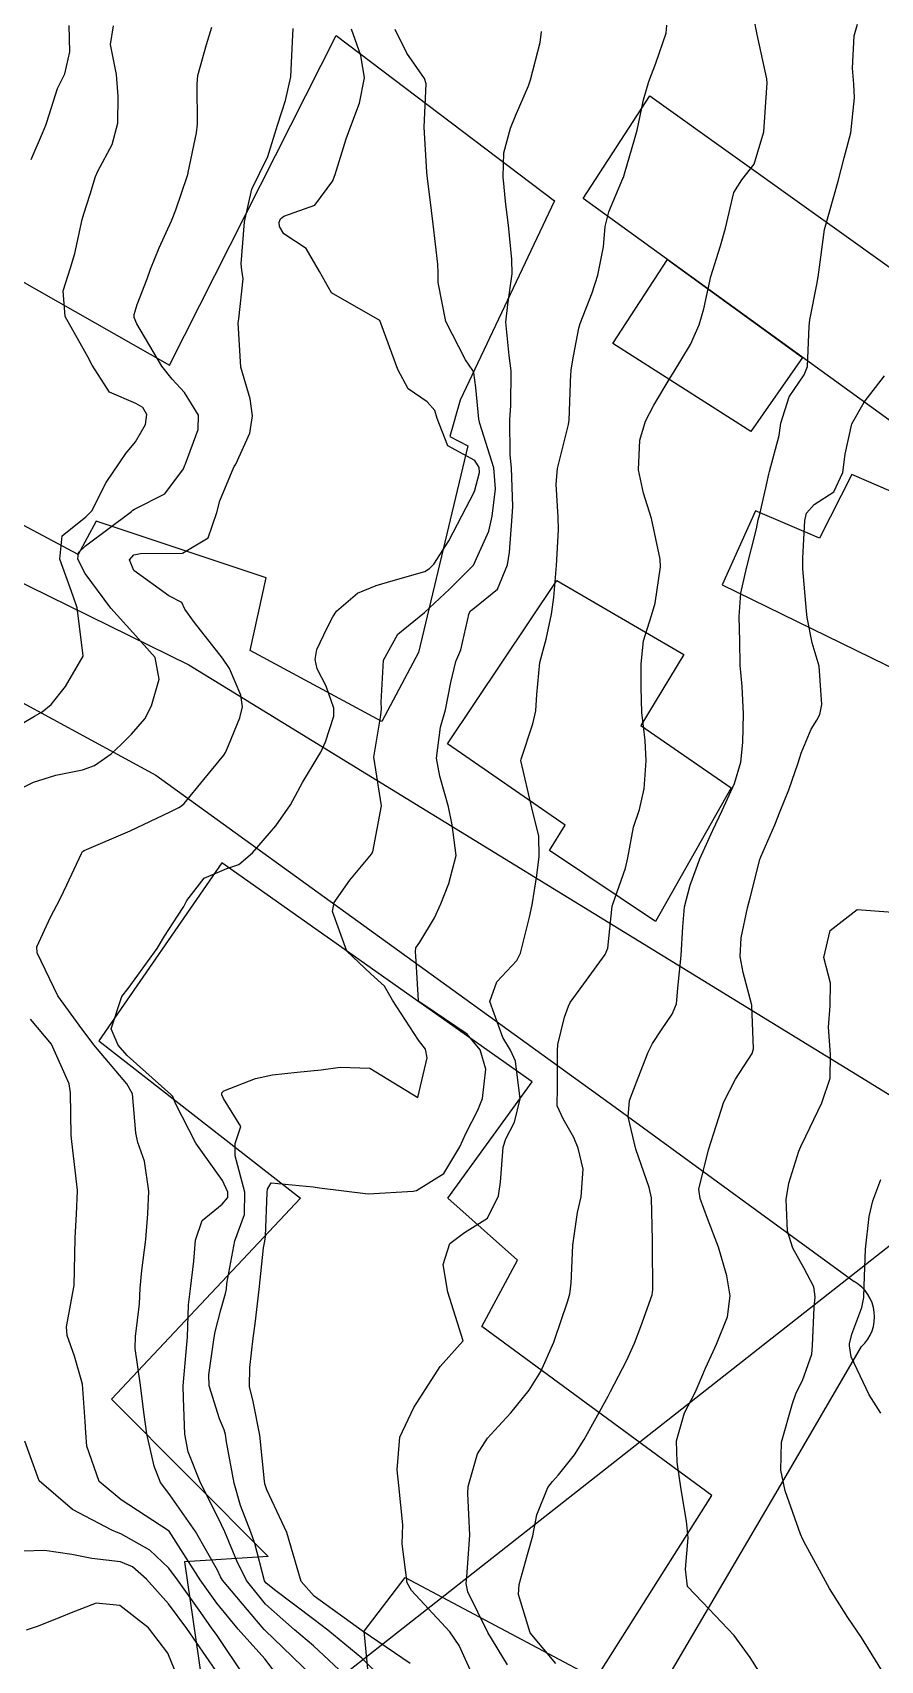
# Model space of a CAD drawing. Header units: metres. Extents: x 318500 to 325275, y 7408834 to 7428799.
# Drawn here: x 320771.4 to 320806.3, y 7409980.9 to 7410048.1 of the extents above; entities that cross this region are included whole.
import ezdxf

# ---------------------------------------------------------------- set-up
doc = ezdxf.new("R2010")
doc.units = ezdxf.units.M
doc.header["$MEASUREMENT"] = 0
doc.linetypes.add('CONTINUO', pattern=[0])
for name, color, linetype in [('Curvas de Nivel 1m', 11, 'Continuous'), ('Curvas de Nivel 5m', 15, 'Continuous'), ('Edificações', 30, 'Continuous'), ('TEXTO', 45, 'Continuous'), ('Vias Primárias', 230, 'Continuous'), ('Vias Secundárias', 230, 'Continuous')]:
    doc.layers.add(name, color=color, linetype=linetype)

msp = doc.modelspace()

# ---------------------------------------------------------------- linework, layer by layer
at = {"layer": 'Curvas de Nivel 1m', "flags": 128}
for points, elevation in [([(320770.496, 7410019.312), (320771.443, 7410019.874), (320771.751, 7410020.052), (320772.12, 7410020.353), (320772.711, 7410021.094), (320773.44, 7410022.34), (320773.441, 7410022.37), (320773.196, 7410024.343), (320773.03, 7410024.822), (320772.475, 7410026.351), (320772.577, 7410027.312), (320773.548, 7410028.091), (320773.801, 7410028.336), (320774.387, 7410029.508), (320774.939, 7410030.32), (320775.2, 7410030.702), (320775.593, 7410031.185), (320776.007, 7410031.901), (320776.061, 7410032.303), (320775.898, 7410032.591), (320775.615, 7410032.761), (320774.525, 7410033.232), (320773.819, 7410034.337), (320773.635, 7410034.682), (320772.699, 7410036.35), (320772.621, 7410037.406), (320772.927, 7410038.348), (320773.096, 7410038.946), (320773.407, 7410040.343), (320773.475, 7410040.581), (320773.726, 7410041.387), (320773.953, 7410042.121), (320774.048, 7410042.335), (320774.642, 7410043.442), (320774.877, 7410044.323), (320774.89, 7410045.433), (320774.82, 7410046.325), (320774.574, 7410047.563), (320774.692, 7410048.327)], 753), ([(320771.297, 7410042.817), (320771.763, 7410043.901), (320771.898, 7410044.229), (320771.942, 7410044.358), (320772.39, 7410045.748), (320772.687, 7410046.351), (320772.9, 7410047.253), (320772.865, 7410048.35)], 752), ([(320789.592, 7409980.11), (320788.932, 7409981.57), (320788.554, 7409982.126), (320786.965, 7409983.825), (320786.796, 7409984.152), (320786.587, 7409985.755), (320786.606, 7409986.156), (320786.611, 7409986.541), (320786.445, 7409988.159), (320786.385, 7409988.804), (320786.496, 7409990.158), (320787.062, 7409991.376), (320787.559, 7409992.143), (320788.157, 7409993.061), (320789.1, 7409994.12), (320788.465, 7409996.13), (320788.282, 7409997.273), (320788.551, 7409998.129), (320789.157, 7409998.587), (320790.096, 7409999.18), (320790.559, 7410000.106), (320790.636, 7410000.658), (320790.75, 7410002.105), (320790.86, 7410002.457), (320791.22, 7410003.144), (320791.449, 7410004.097), (320791.253, 7410005.647), (320791.053, 7410006.102), (320790.74, 7410006.633), (320790.202, 7410008.111), (320790.487, 7410008.919), (320791.307, 7410009.808), (320791.463, 7410010.098), (320791.835, 7410011.59), (320791.948, 7410012.091), (320792.139, 7410013.307), (320792.226, 7410014.087), (320792.215, 7410014.924), (320791.931, 7410016.092), (320791.479, 7410018.039), (320791.488, 7410018.099), (320791.974, 7410019.56), (320792.096, 7410020.09), (320792.137, 7410020.77), (320792.26, 7410022.088), (320792.519, 7410023.05), (320792.745, 7410024.081), (320792.831, 7410024.759), (320792.952, 7410026.079), (320793.027, 7410027.56), (320793.015, 7410028.078), (320792.93, 7410029.44), (320792.982, 7410030.079), (320793.435, 7410031.901), (320793.465, 7410032.072), (320793.54, 7410033.982), (320793.548, 7410034.071), (320793.555, 7410034.147), (320793.64, 7410034.709), (320793.859, 7410035.865), (320793.919, 7410036.066), (320794.409, 7410037.329), (320794.644, 7410038.056), (320794.875, 7410039.226), (320794.951, 7410040.051), (320795.108, 7410040.661), (320795.68, 7410042.041), (320795.7, 7410042.081), (320795.743, 7410042.233), (320796.16, 7410043.64), (320796.272, 7410044.035), (320796.536, 7410045.279), (320796.754, 7410046.03), (320797.037, 7410046.792), (320797.466, 7410048.024), (320797.49, 7410048.358)], 759), ([(320792.921, 7409980.822), (320791.855, 7409982.081), (320791.386, 7409983.663), (320791.41, 7409984.086), (320791.752, 7409985.313), (320791.966, 7409986.08), (320792.135, 7409986.946), (320792.59, 7409988.074), (320792.778, 7409988.32), (320793.028, 7409988.6), (320793.682, 7409989.419), (320794.08, 7409990.055), (320795.068, 7409991.845), (320795.176, 7409992.039), (320795.824, 7409993.298), (320796.154, 7409994.029), (320796.424, 7409994.713), (320796.884, 7409996.022), (320796.911, 7409996.243), (320796.895, 7409998.023), (320796.898, 7409998.279), (320796.861, 7410000.023), (320796.767, 7410000.444), (320796.209, 7410002.03), (320795.894, 7410003.363), (320795.949, 7410004.033), (320796.313, 7410004.961), (320796.72, 7410006.025), (320796.903, 7410006.386), (320797.274, 7410006.944), (320797.712, 7410007.585), (320797.884, 7410008.011), (320797.949, 7410008.663), (320798.082, 7410010.008), (320798.147, 7410011.189), (320798.222, 7410012.007), (320798.453, 7410012.904), (320798.854, 7410013.998), (320799.382, 7410015.167), (320799.773, 7410015.984), (320800.286, 7410017.097), (320800.542, 7410017.973), (320800.617, 7410018.787), (320800.649, 7410019.972), (320800.59, 7410021.102), (320800.513, 7410021.974), (320800.496, 7410022.963), (320800.477, 7410023.975), (320800.54, 7410024.949), (320800.767, 7410025.971), (320801.18, 7410027.599), (320801.261, 7410027.964), (320801.317, 7410028.2), (320801.57, 7410029.287), (320801.692, 7410029.845), (320801.72, 7410029.959), (320802.113, 7410031.445), (320802.195, 7410031.954), (320802.534, 7410033.038), (320803.144, 7410033.945), (320803.29, 7410034.289), (320803.36, 7410035.943), (320803.39, 7410036.217), (320803.687, 7410037.733), (320803.719, 7410037.911), (320803.718, 7410037.94), (320803.72, 7410037.97), (320803.99, 7410039.936), (320804.37, 7410041.29), (320804.548, 7410041.928), (320804.795, 7410042.883), (320805.07, 7410043.921), (320805.23, 7410045.364), (320805.192, 7410045.919), (320805.14, 7410046.58), (320805.216, 7410047.919), (320805.352, 7410048.393)], 761), ([(320770.877, 7410016.889), (320771.402, 7410017.159), (320772.312, 7410017.445), (320773.41, 7410017.665), (320773.907, 7410017.838), (320774.601, 7410018.322), (320775.021, 7410018.721), (320775.432, 7410019.132), (320775.985, 7410019.758), (320776.258, 7410020.298), (320776.571, 7410021.404), (320776.405, 7410022.296), (320775.485, 7410023.322), (320774.585, 7410024.324), (320773.521, 7410025.76), (320773.229, 7410026.343), (320773.253, 7410026.623), (320773.535, 7410026.888), (320775.439, 7410028.312), (320775.495, 7410028.367), (320775.551, 7410028.406), (320776.814, 7410029.038), (320777.577, 7410030.066), (320777.638, 7410030.221), (320777.661, 7410030.279), (320778.185, 7410031.691), (320778.188, 7410032.274), (320777.619, 7410033.211), (320777.107, 7410033.77), (320776.682, 7410034.294), (320775.656, 7410036.052), (320775.538, 7410036.312), (320775.539, 7410036.434), (320775.668, 7410036.842), (320776.083, 7410037.905), (320776.223, 7410038.302), (320776.577, 7410039.175), (320777.082, 7410040.289), (320777.259, 7410040.745), (320777.738, 7410042.156), (320777.765, 7410042.254), (320777.774, 7410042.28), (320778.117, 7410043.924), (320778.157, 7410044.276), (320778.134, 7410045.929), (320778.172, 7410046.276), (320778.518, 7410047.564), (320778.742, 7410048.271)], 754), ([(320784.399, 7409980.178), (320782.93, 7409981.546), (320782.153, 7409982.212), (320780.956, 7409983.264), (320780.17, 7409984.242), (320779.78, 7409985.05), (320779.278, 7409986.256), (320778.999, 7409986.832), (320778.282, 7409988.267), (320777.771, 7409989.541), (320777.635, 7409990.274), (320777.577, 7409991.762), (320777.569, 7409992.275), (320777.693, 7409993.672), (320777.744, 7409994.274), (320777.786, 7409995.607), (320777.859, 7409996.273), (320778.007, 7409997.405), (320778.071, 7409998.271), (320778.343, 7409999.087), (320779.172, 7409999.757), (320779.4, 7410000.033), (320779.405, 7410000.257), (320779.187, 7410000.727), (320778.089, 7410002.271), (320777.227, 7410003.94), (320777.137, 7410004.189), (320777.06, 7410004.283), (320775.254, 7410005.887), (320774.885, 7410006.316), (320774.603, 7410006.987), (320775.037, 7410008.314), (320775.293, 7410008.645), (320776.495, 7410010.292), (320776.797, 7410010.809), (320777.33, 7410011.627), (320777.593, 7410012.021), (320777.713, 7410012.276), (320778.423, 7410013.201), (320779.36, 7410013.594), (320779.859, 7410013.756), (320780.421, 7410014.244), (320781.381, 7410015.359), (320781.986, 7410016.221), (320782.485, 7410017.133), (320783.123, 7410018.204), (320783.239, 7410018.387), (320783.429, 7410018.81), (320783.773, 7410019.869), (320783.774, 7410020.197), (320783.459, 7410021.109), (320783.09, 7410021.829), (320783.002, 7410022.207), (320783.067, 7410022.616), (320783.49, 7410023.516), (320783.729, 7410023.965), (320783.88, 7410024.196), (320784.749, 7410024.95), (320785.516, 7410025.265), (320786.217, 7410025.472), (320787.525, 7410025.838), (320787.719, 7410025.955), (320787.885, 7410026.145), (320788.507, 7410027.103), (320789.048, 7410028.128), (320789.565, 7410029.138), (320789.773, 7410029.923), (320789.761, 7410030.118), (320789.584, 7410030.407), (320788.473, 7410031.016), (320788.026, 7410032.144), (320787.937, 7410032.469), (320787.617, 7410032.827), (320786.831, 7410033.371), (320786.413, 7410034.168), (320785.66, 7410036.18), (320783.677, 7410037.33), (320783.184, 7410038.208), (320782.632, 7410039.149), (320781.705, 7410039.757), (320781.531, 7410040.055), (320781.522, 7410040.233), (320781.567, 7410040.377), (320781.714, 7410040.483), (320782.99, 7410040.942), (320783.736, 7410041.946), (320783.801, 7410042.138), (320783.821, 7410042.199), (320784.28, 7410043.677), (320784.467, 7410044.193), (320784.822, 7410045.147), (320785.034, 7410046.188), (320784.889, 7410047.104), (320784.497, 7410048.193)], 756), ([(320785.824, 7409980.161), (320784.923, 7409981.043), (320783.522, 7409982.191), (320782.947, 7409982.64), (320781.332, 7409983.857), (320780.969, 7409984.145), (320780.914, 7409984.231), (320780.511, 7409985.763), (320780.349, 7409986.24), (320779.922, 7409987.331), (320779.663, 7409988.25), (320779.347, 7409989.954), (320779.303, 7409990.256), (320779.252, 7409990.457), (320779.056, 7409990.907), (320778.637, 7409992.264), (320778.622, 7409992.719), (320778.84, 7409994.263), (320778.878, 7409994.488), (320779.117, 7409995.397), (320779.312, 7409996.073), (320779.346, 7409996.257), (320779.362, 7409996.486), (320779.694, 7409998.252), (320780.086, 7409999.326), (320780.104, 7410000.246), (320779.711, 7410001.744), (320779.705, 7410002.253), (320779.933, 7410002.965), (320779.229, 7410004.114), (320779.159, 7410004.261), (320779.15, 7410004.342), (320779.233, 7410004.431), (320780.546, 7410004.935), (320781.243, 7410005.088), (320782.256, 7410005.204), (320783.246, 7410005.29), (320784.031, 7410005.409), (320785.248, 7410005.37), (320787.23, 7410004.15), (320787.613, 7410005.786), (320787.547, 7410006.146), (320787.265, 7410006.516), (320786.19, 7410008.166), (320785.862, 7410008.738), (320785.301, 7410009.251), (320784.312, 7410010.19), (320783.713, 7410011.817), (320783.779, 7410012.196), (320784.431, 7410013.112), (320785.319, 7410014.181), (320785.337, 7410014.213), (320785.371, 7410014.282), (320785.731, 7410016.175), (320785.42, 7410018.18), (320785.712, 7410019.91), (320785.739, 7410020.176), (320785.727, 7410020.45), (320785.823, 7410022.175), (320786.402, 7410023.251), (320787.5, 7410024.15), (320788.543, 7410025.106), (320789.53, 7410026.101), (320790.159, 7410027.499), (320790.297, 7410028.113), (320790.435, 7410029.243), (320790.363, 7410030.112), (320789.787, 7410031.938), (320789.742, 7410032.119), (320789.623, 7410033.421), (320789.533, 7410034.025), (320789.492, 7410034.122), (320789.2, 7410034.563), (320788.388, 7410036.139), (320788.072, 7410037.756), (320788.071, 7410038.144), (320788.056, 7410038.507), (320787.867, 7410040.148), (320787.727, 7410041.275), (320787.615, 7410042.152), (320787.6, 7410042.294), (320787.493, 7410044.154), (320787.58, 7410045.945), (320787.511, 7410046.154), (320786.774, 7410047.197), (320786.3, 7410048.173)], 757), ([(320786.92, 7409980.827), (320784.94, 7409982.17), (320782.961, 7409983.6), (320782.427, 7409984.208), (320782.102, 7409985.334), (320781.834, 7409986.217), (320781.016, 7409987.98), (320780.934, 7409988.231), (320780.915, 7409988.338), (320780.719, 7409990.235), (320780.441, 7409991.616), (320780.302, 7409992.242), (320780.305, 7409993.018), (320780.448, 7409994.24), (320780.525, 7409994.822), (320780.699, 7409996.236), (320780.87, 7409997.957), (320780.928, 7409998.233), (320780.96, 7409998.425), (320781.025, 7410000.232), (320781.033, 7410000.381), (320781.186, 7410000.632), (320782.915, 7410000.473), (320783.183, 7410000.432), (320785.18, 7410000.18), (320787.045, 7410000.289), (320787.183, 7410000.321), (320788.304, 7410001.023), (320788.969, 7410002.124), (320789.216, 7410002.673), (320789.707, 7410003.634), (320789.895, 7410004.113), (320790.035, 7410005.326), (320789.798, 7410006.115), (320789.27, 7410006.758), (320787.438, 7410007.998), (320787.289, 7410008.098), (320787.265, 7410008.15), (320787.154, 7410009.998), (320787.13, 7410010.153), (320787.147, 7410010.318), (320787.316, 7410010.563), (320787.918, 7410011.554), (320788.173, 7410012.138), (320788.514, 7410012.971), (320788.816, 7410014.128), (320788.645, 7410015.394), (320788.492, 7410016.133), (320788.143, 7410017.405), (320787.998, 7410018.141), (320788.165, 7410019.413), (320788.369, 7410020.136), (320788.594, 7410021.266), (320788.799, 7410022.13), (320788.997, 7410022.608), (320789.35, 7410024.122), (320789.404, 7410024.218), (320789.503, 7410024.29), (320790.521, 7410025.104), (320790.924, 7410026.106), (320791.002, 7410026.638), (320791.122, 7410028.104), (320791.141, 7410028.519), (320791.091, 7410030.105), (320791.042, 7410030.652), (320791.026, 7410032.106), (320791.062, 7410032.659), (320791.076, 7410034.106), (320791, 7410034.746), (320790.859, 7410036.108), (320790.934, 7410036.844), (320791.114, 7410038.106), (320791.111, 7410038.691), (320790.966, 7410040.107), (320790.864, 7410040.967), (320790.744, 7410042.11), (320790.769, 7410043.096), (320791.056, 7410044.107), (320791.261, 7410044.619), (320791.788, 7410045.851), (320791.879, 7410046.099), (320792.269, 7410047.637), (320792.327, 7410048.092)], 758), ([(320801.64, 7409979.949), (320800.927, 7409981.074), (320800.265, 7409981.97), (320798.96, 7409983.345), (320798.342, 7409983.996), (320798.266, 7409984.708), (320798.372, 7409985.996), (320798.303, 7409986.694), (320798.088, 7409987.999), (320797.92, 7409989.118), (320797.889, 7409990.002), (320798.223, 7409991.159), (320798.654, 7409991.996), (320798.788, 7409992.281), (320799.085, 7409993.002), (320799.404, 7409993.677), (320799.537, 7409993.983), (320799.984, 7409995.11), (320800.106, 7409995.975), (320799.962, 7409996.802), (320799.616, 7409997.983), (320799.168, 7409999.169), (320798.863, 7409999.995), (320798.812, 7410000.369), (320799.21, 7410001.99), (320799.845, 7410003.981), (320800.314, 7410004.904), (320801.006, 7410005.964), (320801.064, 7410006.162), (320800.99, 7410007.964), (320800.64, 7410009.307), (320800.516, 7410009.972), (320800.555, 7410010.738), (320800.814, 7410011.968), (320800.922, 7410012.39), (320801.329, 7410013.961), (320801.371, 7410014.078), (320801.946, 7410015.392), (320802.167, 7410015.952), (320802.514, 7410016.838), (320802.902, 7410017.945), (320803.026, 7410018.344), (320803.441, 7410019.334), (320803.672, 7410019.711), (320803.789, 7410019.935), (320803.878, 7410020.357), (320803.769, 7410021.936), (320803.484, 7410022.901), (320803.27, 7410023.942), (320803.242, 7410024.204), (320803.101, 7410025.944), (320803.096, 7410026.383), (320803.177, 7410027.944), (320803.251, 7410028.246), (320803.56, 7410028.601), (320804.376, 7410029.12), (320804.749, 7410029.922), (320804.833, 7410030.679), (320805.109, 7410031.918), (320805.619, 7410032.818), (320806.453, 7410033.898)], 762), ([(320806.492, 7409980.311), (320805.517, 7409981.901), (320804.952, 7409982.722), (320804.193, 7409983.918), (320803.219, 7409985.697), (320803.098, 7409985.929), (320802.993, 7409986.159), (320802.362, 7409987.94), (320802.186, 7409988.789), (320802.209, 7409989.943), (320802.664, 7409991.534), (320802.813, 7409991.934), (320802.892, 7409992.114), (320803.078, 7409992.483), (320803.459, 7409993.57), (320803.497, 7409993.934), (320803.564, 7409995.493), (320803.597, 7409995.933), (320803.551, 7409996.35), (320803.142, 7409997.134), (320802.682, 7409997.945), (320802.466, 7409998.641), (320802.404, 7409999.948), (320802.514, 7410000.623), (320802.936, 7410001.943), (320803.018, 7410002.136), (320803.216, 7410002.557), (320803.879, 7410003.93), (320804.216, 7410004.955), (320804.237, 7410005.925), (320804.146, 7410007.058), (320804.221, 7410007.926), (320804.241, 7410008.868), (320803.96, 7410009.93), (320804.219, 7410011.034), (320805.34, 7410011.91), (320807.338, 7410011.757)], 763), ([(320781.534, 7409980.221), (320780.922, 7409981.015), (320779.832, 7409982.241), (320778.956, 7409983.311), (320778.27, 7409984.267), (320776.99, 7409986.28), (320775.009, 7409987.575), (320774.106, 7409988.324), (320773.591, 7409989.782), (320773.552, 7409990.332), (320773.526, 7409990.804), (320773.41, 7409992.335), (320773.087, 7409993.485), (320772.782, 7409994.343), (320772.755, 7409994.694), (320773.065, 7409996.341), (320773.071, 7409996.4), (320773.119, 7409998.34), (320773.12, 7409998.37), (320773.165, 7409999.34), (320773.208, 7410000.311), (320773.207, 7410000.34), (320773.183, 7410000.572), (320772.976, 7410002.342), (320772.954, 7410002.601), (320772.923, 7410004.343), (320772.86, 7410004.719), (320772.133, 7410006.351), (320771.275, 7410007.379)], 754), ([(320806.306, 7409991.135), (320805.83, 7409991.899), (320805.093, 7409993.469), (320805.014, 7409993.911), (320805.017, 7409993.995), (320805.107, 7409994.392), (320805.527, 7409995.501), (320805.603, 7409995.903), (320805.618, 7409996.385), (320805.683, 7409997.902), (320805.824, 7409999.246), (320805.975, 7409999.898), (320806.308, 7410000.778)], 764), ([(320780.136, 7409980.238), (320778.936, 7409982.015), (320778.763, 7409982.253), (320778.289, 7409982.921), (320777.334, 7409984.276), (320776.975, 7409984.755), (320776.183, 7409985.493), (320774.989, 7409986.169), (320774.889, 7409986.211), (320774.618, 7409986.316), (320773.002, 7409987.168), (320771.624, 7409988.354), (320771.045, 7409989.993)], 753), ([(320778.914, 7409980.53), (320777.71, 7409982.268), (320776.955, 7409983.278), (320776.057, 7409984.294), (320775.48, 7409984.807), (320774.977, 7409985.014), (320773.806, 7409985.155), (320772.98, 7409985.318), (320771.847, 7409985.486), (320770.981, 7409985.45)], 752), ([(320777.33, 7409980.274), (320776.925, 7409981.255), (320776.14, 7409982.292), (320774.954, 7409983.218), (320773.972, 7409983.308), (320772.949, 7409982.917), (320772.548, 7409982.742), (320771.554, 7409982.354), (320771.097, 7409982.198)], 751)]:
    msp.add_lwpolyline(points, dxfattribs=dict(at, elevation=elevation))
at = {"layer": 'Curvas de Nivel 5m', "flags": 128}
for points, elevation in [([(320790.92, 7409980.764), (320790.118, 7409982.102), (320789.298, 7409983.782), (320789.22, 7409984.116), (320789.252, 7409984.395), (320789.376, 7409986.114), (320789.297, 7409987.835), (320789.307, 7409988.116), (320789.685, 7409989.466), (320790.096, 7409990.11), (320790.557, 7409990.603), (320791.061, 7409991.154), (320791.823, 7409992.089), (320792.3, 7409992.863), (320792.829, 7409994.074), (320792.901, 7409994.275), (320793.112, 7409994.881), (320793.413, 7409995.778), (320793.494, 7409996.065), (320793.551, 7409996.481), (320793.62, 7409998.063), (320793.811, 7409999.419), (320793.967, 7410000.058), (320794.05, 7410001.205), (320793.843, 7410002.061), (320793.659, 7410002.508), (320793.222, 7410003.276), (320792.97, 7410003.816), (320792.97, 7410004.074), (320792.989, 7410004.319), (320792.987, 7410006.074), (320793.006, 7410006.332), (320793.281, 7410007.466), (320793.433, 7410007.923), (320793.51, 7410008.067), (320794.073, 7410008.834), (320794.957, 7410010.045), (320795.054, 7410010.304), (320795.244, 7410012.041), (320795.26, 7410012.123), (320795.345, 7410012.352), (320795.789, 7410013.61), (320795.884, 7410014.035), (320796.12, 7410015.295), (320796.361, 7410016.03), (320796.558, 7410016.873), (320796.642, 7410018.028), (320796.597, 7410018.864), (320796.462, 7410020.03), (320796.43, 7410021.061), (320796.427, 7410022.03), (320796.531, 7410022.983), (320796.858, 7410024.026), (320797.004, 7410024.529), (320797.225, 7410026.023), (320797.214, 7410026.342), (320796.861, 7410028.027), (320796.533, 7410029.063), (320796.318, 7410030.033), (320796.385, 7410031.245), (320796.608, 7410032.03), (320796.95, 7410032.694), (320797.628, 7410033.816), (320797.756, 7410034.018), (320798.461, 7410035.194), (320798.827, 7410036.002), (320799.009, 7410036.661), (320799.301, 7410037.996), (320799.703, 7410039.256), (320799.905, 7410039.987), (320800.253, 7410041.461), (320800.582, 7410041.977), (320801.095, 7410042.625), (320801.49, 7410043.964), (320801.609, 7410045.784), (320801.623, 7410045.963), (320801.615, 7410046.141), (320801.21, 7410047.969), (320801.062, 7410048.741)], 760), ([(320782.911, 7409980.29), (320781.65, 7409981.498), (320780.939, 7409982.187), (320780.897, 7409982.23), (320780.588, 7409982.593), (320779.186, 7409984.257), (320779.103, 7409984.39), (320778.974, 7409984.67), (320778.071, 7409986.269), (320777.012, 7409987.772), (320776.627, 7409988.286), (320776.363, 7409988.957), (320776.06, 7409990.295), (320775.943, 7409991.181), (320775.8, 7409992.299), (320775.582, 7409993.814), (320775.596, 7409994.303), (320775.768, 7409995.652), (320775.786, 7409996.3), (320775.861, 7409997.023), (320776.026, 7409998.297), (320776.108, 7409999.354), (320776.144, 7410000.296), (320775.971, 7410001.526), (320775.689, 7410002.303), (320775.61, 7410002.701), (320775.479, 7410004.306), (320775.236, 7410004.713), (320773.885, 7410006.331), (320773.272, 7410007.136), (320772.398, 7410008.349), (320771.552, 7410010.113), (320771.534, 7410010.358), (320772.091, 7410011.59), (320772.494, 7410012.348), (320772.767, 7410012.927), (320773.368, 7410014.212), (320773.417, 7410014.292), (320773.482, 7410014.338), (320775.378, 7410015.144), (320777.025, 7410015.924), (320777.388, 7410016.107), (320777.496, 7410016.172), (320777.605, 7410016.278), (320778.416, 7410017.259), (320779.237, 7410018.262), (320779.307, 7410018.376), (320779.426, 7410018.659), (320779.892, 7410019.805), (320780.006, 7410020.252), (320779.941, 7410020.738), (320779.466, 7410021.835), (320779.19, 7410022.263), (320778.026, 7410023.74), (320777.634, 7410024.279), (320777.504, 7410024.559), (320776.969, 7410024.827), (320775.524, 7410025.879), (320775.348, 7410026.313), (320775.532, 7410026.518), (320775.804, 7410026.577), (320777.533, 7410026.59), (320778.589, 7410027.22), (320778.956, 7410028.266), (320779.076, 7410028.746), (320779.576, 7410029.975), (320779.671, 7410030.166), (320779.727, 7410030.258), (320780.308, 7410031.541), (320780.416, 7410032.248), (320780.319, 7410032.951), (320779.941, 7410034.255), (320779.83, 7410036.084), (320779.853, 7410036.257), (320780.04, 7410037.9), (320779.98, 7410038.256), (320779.951, 7410038.515), (320780.085, 7410040.254), (320780.39, 7410041.591), (320780.711, 7410042.245), (320781.046, 7410042.945), (320781.447, 7410044.235), (320781.78, 7410045.256), (320782.005, 7410046.227), (320782.086, 7410047.955), (320782.1, 7410048.226)], 755)]:
    msp.add_lwpolyline(points, dxfattribs=dict(at, elevation=elevation))
at = {"layer": 'Edificações'}
for points in [[(320768.515, 7410039.159), (320777.006, 7410034.335), (320783.864, 7410047.928), (320792.867, 7410041.111), (320788.973, 7410032.903), (320788.548, 7410031.405), (320789.288, 7410031.016), (320787.263, 7410022.497), (320785.744, 7410019.657), (320780.324, 7410022.576), (320780.986, 7410025.572), (320773.975, 7410027.906), (320773.235, 7410026.544), (320764.308, 7410031.296), (320768.515, 7410039.159)], [(320829.121, 7410028.038), (320826.662, 7410024.726), (320823.746, 7410026.782), (320820.429, 7410022.098), (320794.048, 7410041.213), (320796.793, 7410045.439), (320810.861, 7410035.387), (320813.263, 7410038.871), (320818.41, 7410034.93), (320819.21, 7410035.958), (320829.121, 7410028.038)], [(320803.086, 7410034.664), (320800.959, 7410031.613), (320795.271, 7410035.235), (320797.52, 7410038.697), (320803.086, 7410034.664)], [(320808.364, 7410021.088), (320811.094, 7410027.253), (320805.111, 7410029.838), (320803.782, 7410027.205), (320801.146, 7410028.344), (320799.769, 7410025.285), (320808.364, 7410021.088)], [(320797.024, 7410011.405), (320792.663, 7410014.334), (320793.302, 7410015.385), (320788.452, 7410018.727), (320792.962, 7410025.459), (320798.188, 7410022.417), (320796.421, 7410019.488), (320800.146, 7410016.925), (320797.024, 7410011.405)], [(320791.938, 7410004.803), (320779.162, 7410013.824), (320774.095, 7410006.49), (320782.393, 7410000), (320774.61, 7409991.724), (320781.069, 7409985.236), (320777.618, 7409985.016), (320779.148, 7409974.51), (320771.952, 7409973.116), (320773.568, 7409964.752), (320786.417, 7409967.686), (320785.021, 7409982.155), (320786.71, 7409984.374), (320794.567, 7409980.194), (320799.339, 7409987.747), (320789.867, 7409994.714), (320791.336, 7409997.451), (320788.472, 7410000), (320791.938, 7410004.803)]]:
    msp.add_lwpolyline(points, close=True, dxfattribs=at)
at = {"layer": 'TEXTO', "linetype": 'CONTINUO'}
msp.add_polyline3d([(320700.584, 7409914.652, 0), (320857.197, 7410037.777, 0)], dxfattribs=at)
at = {"layer": 'Vias Primárias'}
msp.add_lwpolyline([(320797.082, 7409979.471), (320802.306, 7409988.396), (320805.515, 7409993.887, 0.506702), (320805.205, 7409996.571)], format="xyb", dxfattribs=at)
at = {"layer": 'Vias Secundárias'}
for points in [[(320741.587, 7410040.503), (320748.926, 7410036.186), (320777.791, 7410021.986), (320805.694, 7410004.872), (320809.805, 7410002.324)], [(320739.005, 7410034.519), (320756.071, 7410027.064), (320766.526, 7410022.827), (320776.432, 7410017.447), (320795.363, 7410003.75), (320805.205, 7409996.571)]]:
    msp.add_lwpolyline(points, dxfattribs=at)

doc.saveas('drawing.dxf')
